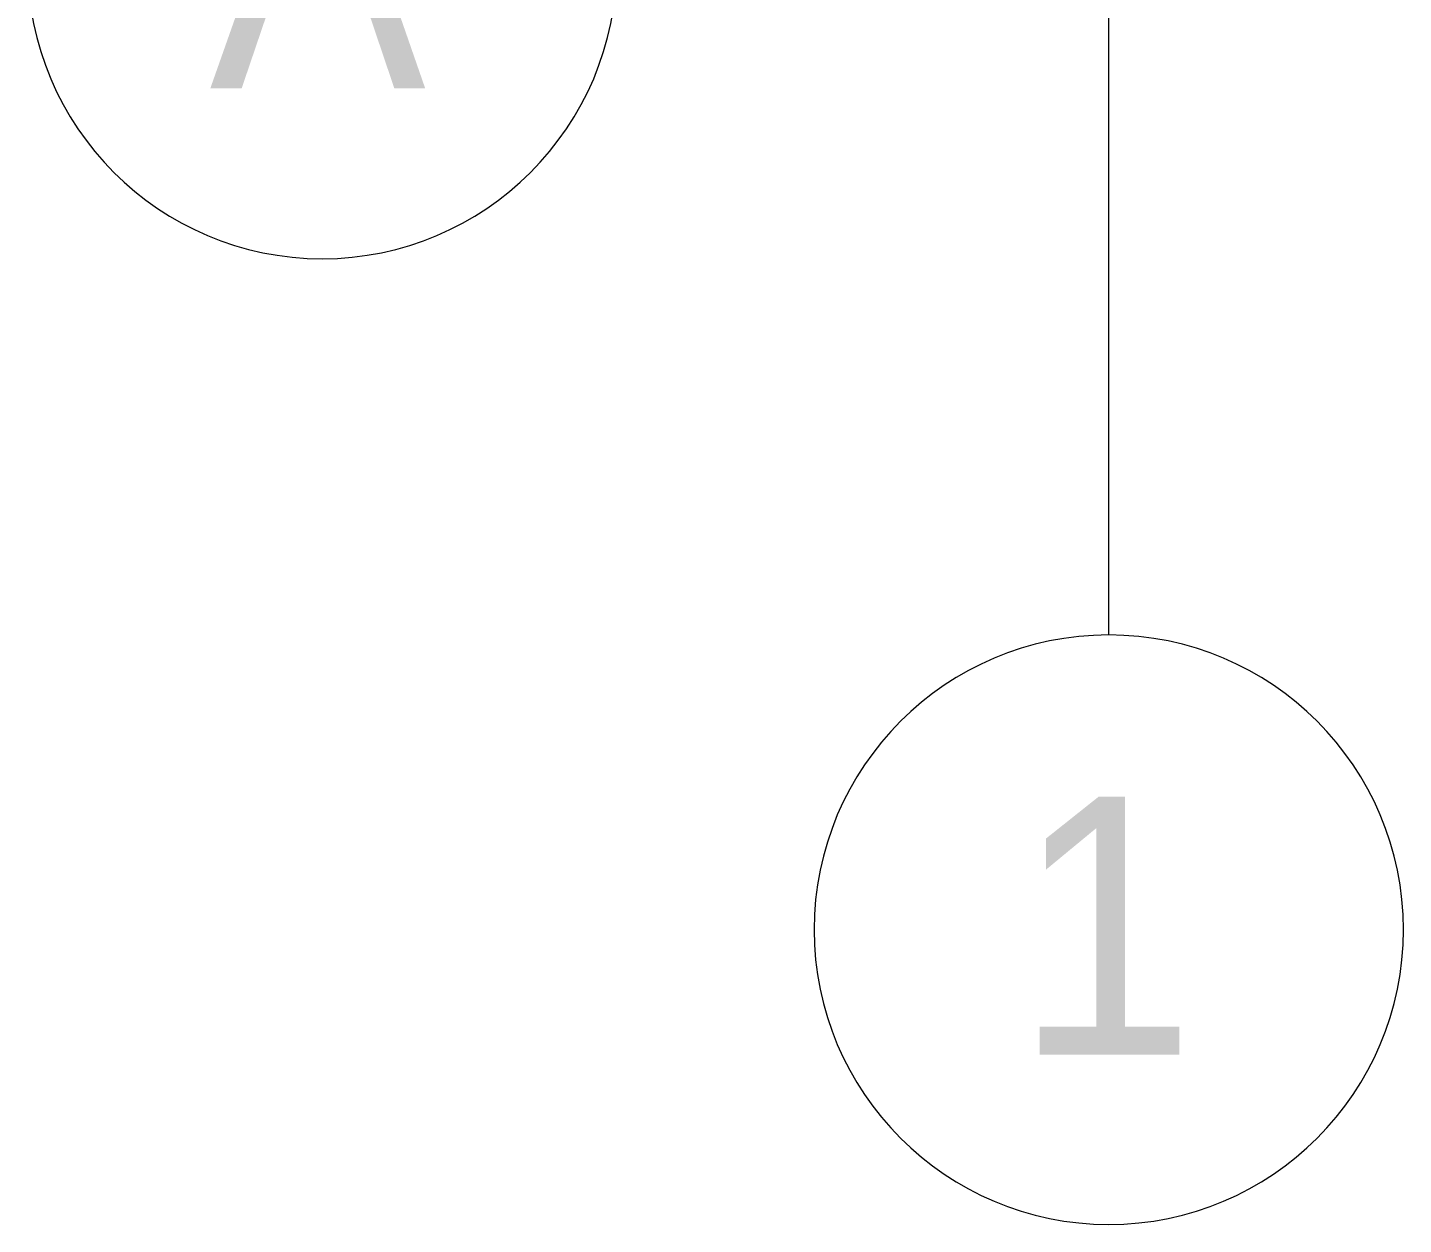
# Model space of a CAD drawing. Header units: millimetres. Extents: x 3991 to 282775, y -8553 to 29560.
# Drawn here: x 141586 to 150925, y -8553 to -431 of the extents above; entities that cross this region are included whole.
import ezdxf

# ---------------------------------------------------------------- set-up
doc = ezdxf.new("R2010")
doc.units = ezdxf.units.MM
doc.layers.add('Оси', color=7, linetype='Continuous', lineweight=9)
doc.layers.add('Оси-1', color=7, linetype='Continuous', lineweight=20)
doc.styles.add('Arial_1', font='arial.ttf', dxfattribs={"width": 0.9, "height": 1750})

# ---------------------------------------------------------------- blocks, each defined once
blk = doc.blocks.new('Ось сетки - D8-29747960-Общий план 1 этажа с размещением фрагментов 1_1-1_9')
at = {"layer": 'Оси-1'}
for start, end in [(360, 180), (180, 360)]:
    blk.add_arc((0, 0), 4, start, end, dxfattribs=at)

msp = doc.modelspace()

# ---------------------------------------------------------------- linework, layer by layer
at = {"layer": 'Оси'}
msp.add_line((148925.1, -4552.8), (148925.1, 5388.2), dxfattribs=at)

# ---------------------------------------------------------------- block references
at = {"layer": 'Оси-1', "xscale": 499.9999999999995, "yscale": 499.9999999999995, "zscale": 499.9999999999995, "rotation": 269.9999999999994}
msp.add_blockref('Ось сетки - D8-29747960-Общий план 1 этажа с размещением фрагментов 1_1-1_9', (143586.3, 0), dxfattribs=at)
at = {"layer": 'Оси-1', "xscale": 499.9999999999995, "yscale": 499.9999999999995, "zscale": 499.9999999999995}
msp.add_blockref('Ось сетки - D8-29747960-Общий план 1 этажа с размещением фрагментов 1_1-1_9', (148925.1, -6552.8), dxfattribs=at)

# ---------------------------------------------------------------- texts
at = {"layer": 'Оси', "char_height": 1750, "attachment_point": 1, "style": 'Arial_1'}
for s, insert, width in [('\\fArial|b0|i0|c204|p34|;\\W.9;А', (142822.5, 905.2), 1803.797), ('\\fArial|b0|i0|c204|p34|;\\W.9;1', (148287.5, -5649.6), 1515.189)]:
    msp.add_mtext(s, dxfattribs=dict(at, insert=insert, width=width))

doc.saveas('drawing.dxf')
